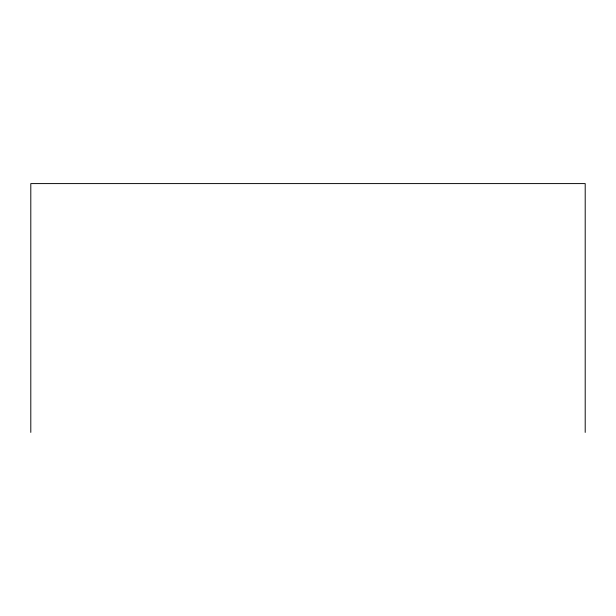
<?xml version="1.0" encoding="UTF-8"?>
<svg xmlns="http://www.w3.org/2000/svg" width="616" height="616" viewBox="0 0 616 616"><rect width="100%" height="100%" fill="white"/><g stroke="black" fill="none" stroke-linecap="round" stroke-linejoin="round"><path stroke-width="0.92" d="M585.2 432.409L585.2 183.591L30.8 183.591L30.8 432.409"/></g></svg>
